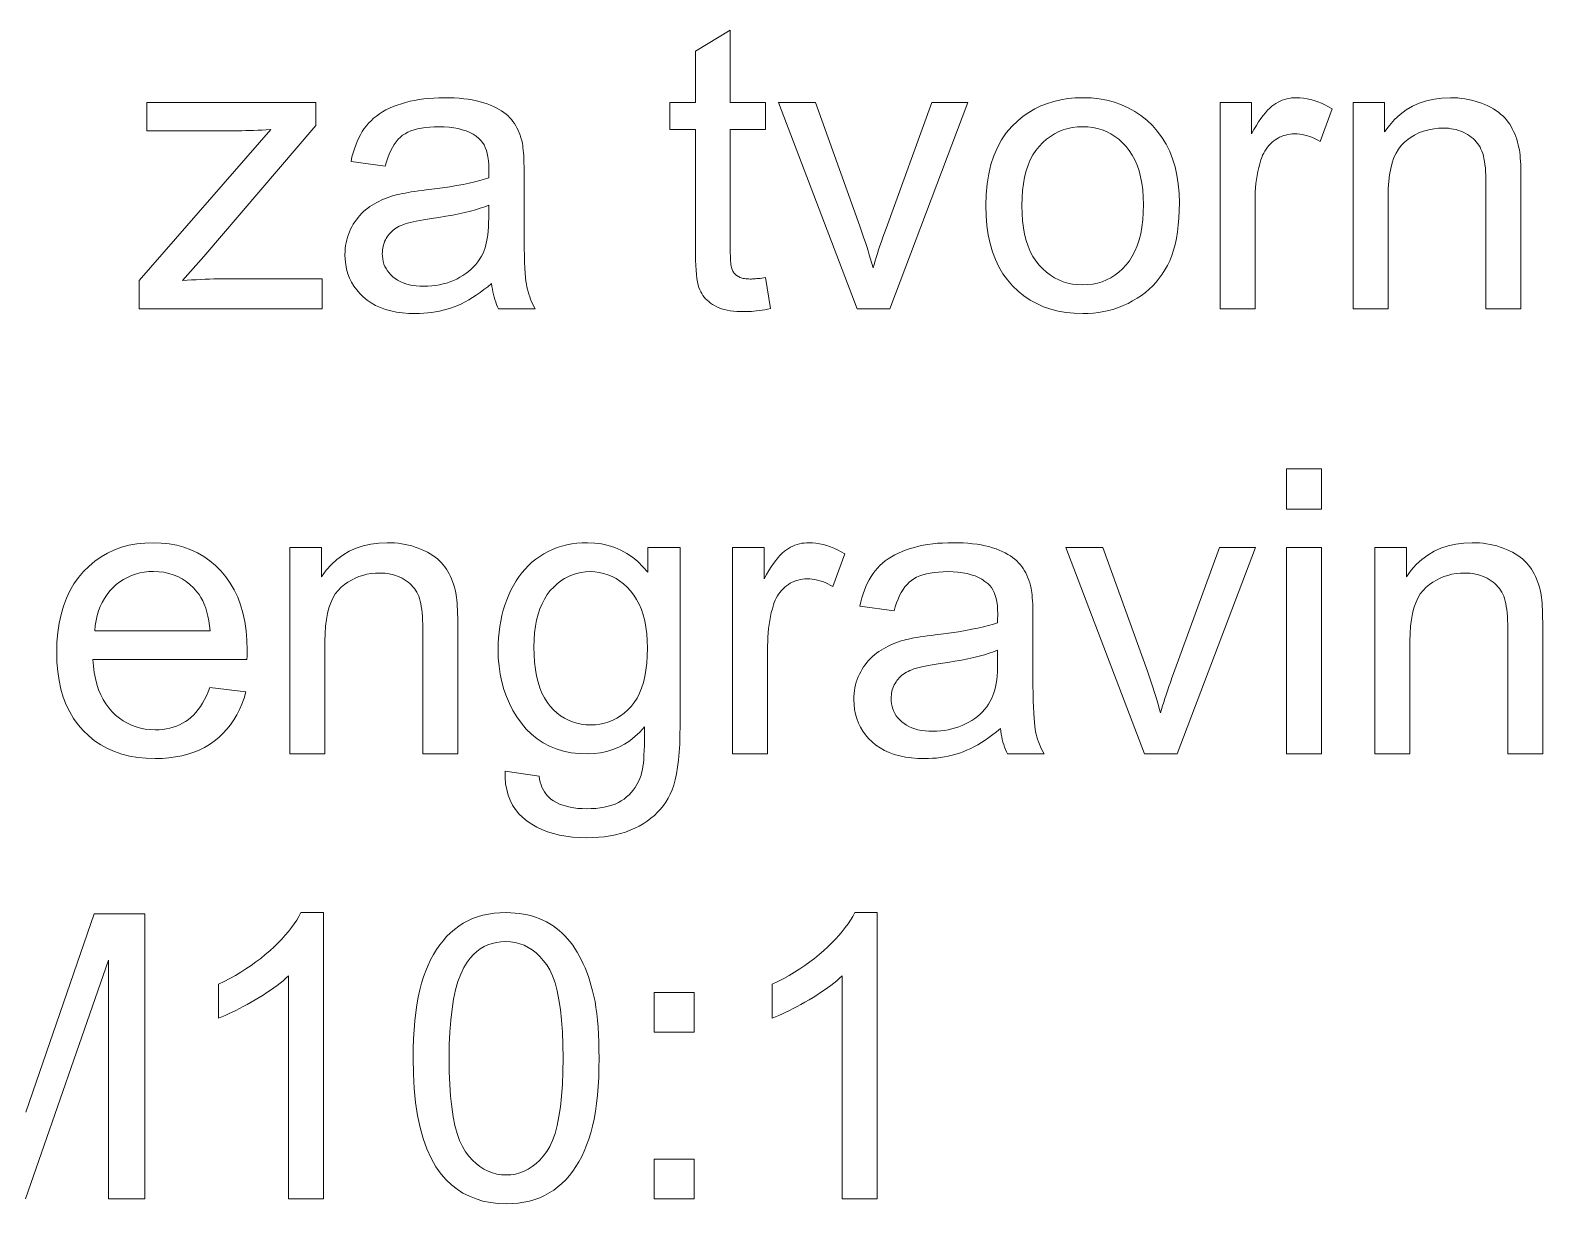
# Model space of a CAD drawing. Extents: x 0 to 297, y 0 to 420.
# Drawn here: x 252.01 to 267.92, y 366.34 to 378.69 of the extents above; entities that cross this region are included whole.
import ezdxf

# ---------------------------------------------------------------- set-up
doc = ezdxf.new("R2010")
doc.units = 0

msp = doc.modelspace()

# ---------------------------------------------------------------- linework, layer by layer
at = {"color": 7, "lineweight": 13}
for points in [[(259.745, 376.084), (259.798, 375.758), (259.767, 375.752), (259.737, 375.746), (259.708, 375.742), (259.679, 375.737), (259.651, 375.734), (259.623, 375.731), (259.596, 375.728), (259.57, 375.727), (259.544, 375.726), (259.52, 375.726), (259.48, 375.726), (259.443, 375.728), (259.407, 375.731), (259.374, 375.736), (259.342, 375.741), (259.311, 375.748), (259.283, 375.757), (259.256, 375.766), (259.232, 375.777), (259.209, 375.789), (259.187, 375.802), (259.167, 375.816), (259.148, 375.831), (259.131, 375.846), (259.114, 375.862), (259.099, 375.879), (259.086, 375.897), (259.074, 375.916), (259.063, 375.935), (259.053, 375.956), (259.044, 375.979), (259.037, 376.006), (259.03, 376.038), (259.024, 376.075), (259.019, 376.116), (259.015, 376.162), (259.012, 376.212), (259.01, 376.267), (259.008, 376.327), (259.008, 376.391), (259.008, 377.641), (258.738, 377.641), (258.738, 377.927), (259.008, 377.927), (259.008, 378.466), (259.374, 378.687), (259.374, 377.927), (259.745, 377.927), (259.745, 377.641), (259.374, 377.641), (259.374, 376.37), (259.374, 376.34), (259.375, 376.312), (259.376, 376.286), (259.377, 376.262), (259.379, 376.241), (259.381, 376.222), (259.384, 376.205), (259.387, 376.19), (259.39, 376.178), (259.394, 376.168), (259.398, 376.159), (259.402, 376.15), (259.408, 376.142), (259.413, 376.134), (259.419, 376.127), (259.426, 376.12), (259.433, 376.114), (259.441, 376.107), (259.449, 376.101), (259.457, 376.096), (259.466, 376.091), (259.476, 376.086), (259.487, 376.082), (259.498, 376.079), (259.511, 376.076), (259.524, 376.074), (259.537, 376.072), (259.552, 376.07), (259.567, 376.07), (259.583, 376.069), (259.596, 376.069), (259.609, 376.07), (259.623, 376.071), (259.638, 376.072), (259.654, 376.073), (259.671, 376.074), (259.688, 376.076), (259.706, 376.078), (259.725, 376.081)], [(253.155, 375.754), (253.155, 376.053), (254.539, 377.641), (254.492, 377.639), (254.447, 377.637), (254.402, 377.635), (254.359, 377.633), (254.317, 377.632), (254.276, 377.631), (254.236, 377.63), (254.198, 377.629), (254.16, 377.629), (254.123, 377.629), (253.237, 377.629), (253.237, 377.927), (255.013, 377.927), (255.013, 377.684), (253.837, 376.305), (253.61, 376.053), (253.659, 376.056), (253.707, 376.06), (253.755, 376.062), (253.803, 376.065), (253.85, 376.067), (253.896, 376.068), (253.941, 376.07), (253.986, 376.071), (254.03, 376.071), (254.074, 376.071), (255.079, 376.071), (255.079, 375.754)], [(256.863, 376.022), (256.823, 375.988), (256.782, 375.957), (256.742, 375.927), (256.702, 375.899), (256.663, 375.874), (256.623, 375.85), (256.584, 375.829), (256.546, 375.809), (256.507, 375.792), (256.469, 375.777), (256.431, 375.763), (256.393, 375.751), (256.353, 375.74), (256.314, 375.731), (256.273, 375.723), (256.232, 375.717), (256.191, 375.712), (256.149, 375.708), (256.106, 375.706), (256.063, 375.705), (255.993, 375.707), (255.927, 375.712), (255.863, 375.721), (255.803, 375.733), (255.747, 375.749), (255.693, 375.768), (255.643, 375.791), (255.596, 375.817), (255.553, 375.847), (255.513, 375.88), (255.476, 375.916), (255.444, 375.954), (255.415, 375.994), (255.39, 376.036), (255.368, 376.079), (255.351, 376.125), (255.338, 376.173), (255.328, 376.222), (255.322, 376.274), (255.32, 376.327), (255.321, 376.359), (255.323, 376.39), (255.327, 376.42), (255.332, 376.45), (255.339, 376.48), (255.347, 376.509), (255.356, 376.537), (255.367, 376.565), (255.379, 376.592), (255.393, 376.619), (255.408, 376.645), (255.424, 376.669), (255.441, 376.693), (255.458, 376.716), (255.477, 376.738), (255.496, 376.758), (255.517, 376.778), (255.538, 376.797), (255.56, 376.814), (255.583, 376.831), (255.607, 376.846), (255.632, 376.861), (255.657, 376.875), (255.682, 376.888), (255.708, 376.901), (255.735, 376.912), (255.763, 376.923), (255.791, 376.933), (255.819, 376.943), (255.848, 376.951), (255.871, 376.957), (255.896, 376.963), (255.923, 376.968), (255.953, 376.974), (255.984, 376.979), (256.018, 376.985), (256.054, 376.99), (256.093, 376.996), (256.133, 377.001), (256.176, 377.007), (256.263, 377.017), (256.345, 377.029), (256.422, 377.04), (256.495, 377.052), (256.563, 377.065), (256.626, 377.078), (256.685, 377.091), (256.739, 377.105), (256.788, 377.119), (256.833, 377.133), (256.833, 377.148), (256.833, 377.162), (256.834, 377.174), (256.834, 377.185), (256.834, 377.195), (256.834, 377.204), (256.835, 377.212), (256.835, 377.219), (256.835, 377.225), (256.835, 377.23), (256.834, 377.273), (256.831, 377.314), (256.825, 377.353), (256.818, 377.388), (256.809, 377.421), (256.797, 377.452), (256.784, 377.48), (256.768, 377.505), (256.75, 377.527), (256.73, 377.547), (256.701, 377.571), (256.668, 377.592), (256.633, 377.61), (256.595, 377.627), (256.555, 377.64), (256.512, 377.652), (256.466, 377.66), (256.417, 377.667), (256.365, 377.67), (256.311, 377.672), (256.26, 377.671), (256.212, 377.668), (256.167, 377.663), (256.125, 377.657), (256.085, 377.649), (256.048, 377.639), (256.014, 377.627), (255.982, 377.613), (255.953, 377.598), (255.927, 377.581), (255.903, 377.561), (255.88, 377.539), (255.859, 377.513), (255.838, 377.485), (255.819, 377.454), (255.802, 377.421), (255.785, 377.384), (255.77, 377.345), (255.757, 377.303), (255.744, 377.258), (255.384, 377.307), (255.394, 377.353), (255.406, 377.396), (255.419, 377.438), (255.433, 377.478), (255.449, 377.516), (255.466, 377.553), (255.484, 377.587), (255.503, 377.62), (255.524, 377.652), (255.546, 377.681), (255.569, 377.709), (255.595, 377.735), (255.622, 377.76), (255.652, 377.784), (255.683, 377.807), (255.717, 377.828), (255.752, 377.848), (255.79, 377.866), (255.829, 377.884), (255.871, 377.9), (255.914, 377.914), (255.959, 377.927), (256.005, 377.939), (256.052, 377.949), (256.101, 377.957), (256.151, 377.964), (256.202, 377.97), (256.255, 377.973), (256.309, 377.976), (256.364, 377.977), (256.419, 377.976), (256.471, 377.974), (256.522, 377.971), (256.57, 377.966), (256.616, 377.96), (256.66, 377.953), (256.703, 377.944), (256.743, 377.935), (256.78, 377.924), (256.816, 377.911), (256.85, 377.898), (256.882, 377.884), (256.912, 377.869), (256.941, 377.853), (256.967, 377.837), (256.992, 377.82), (257.015, 377.803), (257.036, 377.785), (257.055, 377.766), (257.072, 377.746), (257.088, 377.726), (257.103, 377.705), (257.117, 377.682), (257.13, 377.659), (257.142, 377.634), (257.153, 377.608), (257.163, 377.582), (257.172, 377.554), (257.18, 377.525), (257.187, 377.496), (257.19, 377.475), (257.193, 377.452), (257.196, 377.426), (257.198, 377.396), (257.201, 377.364), (257.202, 377.328), (257.203, 377.29), (257.204, 377.248), (257.205, 377.204), (257.205, 377.156), (257.205, 376.665), (257.205, 376.566), (257.206, 376.474), (257.207, 376.391), (257.209, 376.314), (257.211, 376.246), (257.214, 376.184), (257.217, 376.131), (257.22, 376.085), (257.224, 376.046), (257.229, 376.015), (257.234, 375.988), (257.24, 375.961), (257.247, 375.934), (257.255, 375.908), (257.264, 375.882), (257.273, 375.856), (257.284, 375.83), (257.296, 375.805), (257.308, 375.779), (257.322, 375.754), (256.937, 375.754), (256.926, 375.777), (256.916, 375.802), (256.906, 375.826), (256.898, 375.852), (256.89, 375.879), (256.883, 375.906), (256.877, 375.934), (256.872, 375.962), (256.867, 375.992)], [(260.709, 375.754), (259.882, 377.927), (260.271, 377.927), (260.737, 376.626), (260.752, 376.584), (260.767, 376.541), (260.781, 376.498), (260.796, 376.455), (260.81, 376.411), (260.824, 376.367), (260.837, 376.323), (260.85, 376.278), (260.864, 376.233), (260.876, 376.188), (260.887, 376.223), (260.898, 376.26), (260.909, 376.297), (260.922, 376.337), (260.935, 376.377), (260.949, 376.419), (260.964, 376.463), (260.98, 376.508), (260.996, 376.554), (261.013, 376.601), (261.496, 377.927), (261.875, 377.927), (261.052, 375.754)], [(262.063, 376.841), (262.067, 376.958), (262.077, 377.07), (262.093, 377.175), (262.117, 377.274), (262.147, 377.366), (262.184, 377.453), (262.228, 377.533), (262.278, 377.606), (262.335, 377.674), (262.399, 377.735), (262.456, 377.781), (262.516, 377.822), (262.578, 377.858), (262.643, 377.89), (262.71, 377.916), (262.779, 377.938), (262.852, 377.955), (262.926, 377.967), (263.003, 377.974), (263.082, 377.977), (263.17, 377.974), (263.255, 377.965), (263.336, 377.95), (263.415, 377.93), (263.49, 377.903), (263.561, 377.871), (263.63, 377.833), (263.695, 377.789), (263.756, 377.739), (263.815, 377.683), (263.869, 377.622), (263.917, 377.556), (263.96, 377.487), (263.997, 377.412), (264.028, 377.333), (264.054, 377.25), (264.074, 377.162), (264.088, 377.07), (264.097, 376.973), (264.099, 376.872), (264.098, 376.789), (264.094, 376.711), (264.088, 376.636), (264.079, 376.565), (264.068, 376.497), (264.054, 376.433), (264.038, 376.372), (264.019, 376.315), (263.997, 376.261), (263.974, 376.212), (263.947, 376.165), (263.919, 376.12), (263.888, 376.077), (263.855, 376.036), (263.819, 375.998), (263.781, 375.962), (263.741, 375.928), (263.699, 375.896), (263.654, 375.866), (263.607, 375.838), (263.559, 375.813), (263.509, 375.79), (263.459, 375.77), (263.408, 375.753), (263.356, 375.738), (263.303, 375.726), (263.249, 375.717), (263.194, 375.71), (263.139, 375.706), (263.082, 375.705), (262.993, 375.708), (262.907, 375.717), (262.824, 375.731), (262.745, 375.752), (262.67, 375.778), (262.598, 375.81), (262.529, 375.848), (262.464, 375.892), (262.403, 375.942), (262.345, 375.998), (262.291, 376.059), (262.243, 376.125), (262.201, 376.196), (262.165, 376.273), (262.134, 376.355), (262.108, 376.442), (262.089, 376.534), (262.074, 376.631), (262.066, 376.733)], [(264.527, 375.754), (264.527, 377.927), (264.859, 377.927), (264.859, 377.598), (264.884, 377.643), (264.909, 377.684), (264.933, 377.723), (264.957, 377.758), (264.981, 377.79), (265.004, 377.819), (265.027, 377.845), (265.049, 377.867), (265.071, 377.887), (265.093, 377.903), (265.115, 377.917), (265.137, 377.929), (265.159, 377.94), (265.182, 377.95), (265.206, 377.958), (265.23, 377.965), (265.254, 377.97), (265.279, 377.974), (265.304, 377.976), (265.329, 377.977), (265.367, 377.975), (265.404, 377.972), (265.442, 377.966), (265.479, 377.958), (265.517, 377.947), (265.555, 377.934), (265.593, 377.918), (265.631, 377.901), (265.669, 377.88), (265.708, 377.858), (265.581, 377.516), (265.554, 377.531), (265.527, 377.545), (265.5, 377.557), (265.473, 377.567), (265.446, 377.576), (265.419, 377.583), (265.392, 377.589), (265.365, 377.593), (265.338, 377.595), (265.311, 377.596), (265.287, 377.595), (265.264, 377.593), (265.241, 377.589), (265.218, 377.584), (265.196, 377.578), (265.175, 377.57), (265.154, 377.56), (265.133, 377.549), (265.113, 377.537), (265.094, 377.523), (265.075, 377.508), (265.058, 377.492), (265.041, 377.475), (265.026, 377.456), (265.012, 377.437), (264.998, 377.416), (264.986, 377.394), (264.975, 377.371), (264.966, 377.347), (264.957, 377.322), (264.945, 377.282), (264.935, 377.242), (264.926, 377.201), (264.918, 377.159), (264.911, 377.116), (264.905, 377.073), (264.901, 377.029), (264.898, 376.984), (264.896, 376.938), (264.895, 376.892), (264.895, 375.754)], [(265.927, 375.754), (265.927, 377.927), (266.258, 377.927), (266.258, 377.618), (266.308, 377.686), (266.363, 377.747), (266.421, 377.801), (266.484, 377.848), (266.551, 377.887), (266.622, 377.919), (266.698, 377.944), (266.778, 377.962), (266.862, 377.973), (266.95, 377.977), (266.989, 377.976), (267.027, 377.974), (267.065, 377.97), (267.102, 377.965), (267.139, 377.959), (267.174, 377.951), (267.21, 377.942), (267.244, 377.931), (267.278, 377.919), (267.311, 377.906), (267.343, 377.891), (267.374, 377.876), (267.403, 377.86), (267.43, 377.842), (267.455, 377.824), (267.479, 377.805), (267.501, 377.786), (267.522, 377.765), (267.541, 377.743), (267.558, 377.721), (267.574, 377.697), (267.589, 377.673), (267.602, 377.648), (267.615, 377.622), (267.627, 377.595), (267.638, 377.568), (267.648, 377.539), (267.657, 377.51), (267.665, 377.48), (267.672, 377.449), (267.676, 377.427), (267.68, 377.402), (267.683, 377.373), (267.685, 377.342), (267.688, 377.308), (267.69, 377.271), (267.691, 377.23), (267.692, 377.187), (267.693, 377.14), (267.693, 377.09), (267.693, 375.754), (267.324, 375.754), (267.324, 377.076), (267.324, 377.12), (267.323, 377.162), (267.321, 377.201), (267.318, 377.238), (267.314, 377.273), (267.309, 377.305), (267.303, 377.336), (267.297, 377.364), (267.29, 377.389), (267.282, 377.413), (267.272, 377.435), (267.262, 377.456), (267.25, 377.476), (267.237, 377.495), (267.222, 377.513), (267.206, 377.53), (267.189, 377.547), (267.17, 377.562), (267.15, 377.577), (267.129, 377.591), (267.107, 377.603), (267.084, 377.615), (267.06, 377.625), (267.035, 377.633), (267.01, 377.641), (266.984, 377.647), (266.957, 377.651), (266.93, 377.655), (266.901, 377.657), (266.872, 377.657), (266.826, 377.656), (266.781, 377.651), (266.737, 377.644), (266.694, 377.633), (266.653, 377.62), (266.613, 377.604), (266.574, 377.584), (266.537, 377.562), (266.501, 377.536), (266.466, 377.508), (266.434, 377.475), (266.405, 377.437), (266.379, 377.394), (266.357, 377.346), (266.338, 377.292), (266.323, 377.232), (266.311, 377.167), (266.302, 377.097), (266.297, 377.022), (266.295, 376.941), (266.295, 375.754)], [(262.442, 376.841), (262.444, 376.759), (262.449, 376.682), (262.458, 376.609), (262.471, 376.54), (262.487, 376.476), (262.507, 376.415), (262.531, 376.359), (262.558, 376.307), (262.589, 376.259), (262.624, 376.216), (262.661, 376.176), (262.701, 376.141), (262.742, 376.11), (262.785, 376.083), (262.83, 376.06), (262.876, 376.041), (262.925, 376.027), (262.976, 376.016), (263.028, 376.01), (263.082, 376.008), (263.136, 376.01), (263.188, 376.016), (263.239, 376.027), (263.287, 376.041), (263.334, 376.06), (263.378, 376.083), (263.421, 376.11), (263.462, 376.142), (263.501, 376.177), (263.539, 376.217), (263.573, 376.261), (263.604, 376.309), (263.632, 376.362), (263.655, 376.419), (263.675, 376.48), (263.692, 376.546), (263.704, 376.616), (263.714, 376.691), (263.719, 376.77), (263.721, 376.853), (263.719, 376.932), (263.714, 377.007), (263.704, 377.077), (263.691, 377.144), (263.675, 377.207), (263.655, 377.267), (263.631, 377.322), (263.604, 377.373), (263.572, 377.42), (263.538, 377.464), (263.5, 377.503), (263.461, 377.539), (263.42, 377.57), (263.377, 377.597), (263.332, 377.62), (263.286, 377.638), (263.238, 377.653), (263.188, 377.663), (263.136, 377.67), (263.082, 377.672), (263.028, 377.67), (262.976, 377.663), (262.925, 377.653), (262.876, 377.639), (262.83, 377.62), (262.785, 377.597), (262.742, 377.57), (262.701, 377.539), (262.661, 377.504), (262.624, 377.465), (262.589, 377.422), (262.558, 377.374), (262.531, 377.322), (262.507, 377.266), (262.487, 377.206), (262.471, 377.141), (262.458, 377.072), (262.449, 376.999), (262.444, 376.922)], [(256.833, 376.845), (256.791, 376.829), (256.744, 376.813), (256.694, 376.798), (256.64, 376.783), (256.582, 376.769), (256.52, 376.756), (256.454, 376.742), (256.383, 376.73), (256.309, 376.717), (256.231, 376.706), (256.187, 376.699), (256.146, 376.692), (256.107, 376.685), (256.071, 376.678), (256.037, 376.671), (256.006, 376.664), (255.978, 376.656), (255.953, 376.648), (255.93, 376.64), (255.91, 376.632), (255.891, 376.624), (255.874, 376.614), (255.857, 376.604), (255.841, 376.593), (255.826, 376.582), (255.812, 376.569), (255.799, 376.556), (255.787, 376.542), (255.775, 376.528), (255.764, 376.512), (255.755, 376.496), (255.746, 376.48), (255.738, 376.464), (255.732, 376.447), (255.726, 376.429), (255.721, 376.412), (255.718, 376.394), (255.715, 376.375), (255.714, 376.356), (255.713, 376.337), (255.714, 376.308), (255.718, 376.28), (255.723, 376.253), (255.731, 376.227), (255.741, 376.202), (255.753, 376.178), (255.768, 376.155), (255.785, 376.133), (255.804, 376.112), (255.825, 376.092), (255.848, 376.073), (255.874, 376.056), (255.901, 376.042), (255.931, 376.029), (255.962, 376.018), (255.996, 376.009), (256.032, 376.002), (256.069, 375.998), (256.109, 375.995), (256.151, 375.994), (256.193, 375.995), (256.234, 375.997), (256.275, 376.002), (256.314, 376.009), (256.352, 376.017), (256.39, 376.027), (256.426, 376.039), (256.462, 376.053), (256.496, 376.069), (256.53, 376.087), (256.562, 376.106), (256.593, 376.127), (256.621, 376.149), (256.648, 376.172), (256.674, 376.197), (256.697, 376.223), (256.719, 376.251), (256.739, 376.28), (256.757, 376.31), (256.773, 376.341), (256.785, 376.368), (256.795, 376.396), (256.804, 376.427), (256.811, 376.46), (256.818, 376.496), (256.823, 376.534), (256.827, 376.574), (256.83, 376.617), (256.832, 376.662), (256.833, 376.71)], [(265.227, 373.648), (265.227, 374.072), (265.595, 374.072), (265.595, 373.648)], [(253.898, 371.772), (254.279, 371.725), (254.259, 371.66), (254.237, 371.597), (254.211, 371.538), (254.182, 371.482), (254.15, 371.429), (254.115, 371.378), (254.078, 371.331), (254.036, 371.287), (253.992, 371.245), (253.945, 371.207), (253.895, 371.172), (253.842, 371.141), (253.787, 371.113), (253.729, 371.089), (253.668, 371.069), (253.604, 371.052), (253.538, 371.04), (253.469, 371.03), (253.397, 371.025), (253.323, 371.023), (253.23, 371.026), (253.14, 371.035), (253.055, 371.049), (252.973, 371.07), (252.896, 371.096), (252.822, 371.129), (252.752, 371.167), (252.687, 371.211), (252.625, 371.261), (252.567, 371.317), (252.514, 371.378), (252.466, 371.444), (252.425, 371.514), (252.388, 371.589), (252.357, 371.669), (252.332, 371.754), (252.313, 371.844), (252.299, 371.938), (252.29, 372.037), (252.288, 372.14), (252.29, 372.247), (252.299, 372.35), (252.313, 372.447), (252.333, 372.54), (252.358, 372.627), (252.389, 372.71), (252.426, 372.788), (252.468, 372.861), (252.516, 372.929), (252.57, 372.992), (252.628, 373.049), (252.69, 373.101), (252.755, 373.146), (252.823, 373.185), (252.894, 373.219), (252.969, 373.246), (253.048, 373.267), (253.129, 373.282), (253.214, 373.291), (253.303, 373.294), (253.388, 373.291), (253.471, 373.283), (253.55, 373.268), (253.626, 373.247), (253.699, 373.22), (253.768, 373.188), (253.835, 373.149), (253.898, 373.105), (253.958, 373.054), (254.015, 372.998), (254.067, 372.936), (254.114, 372.869), (254.156, 372.798), (254.192, 372.722), (254.222, 372.641), (254.247, 372.555), (254.266, 372.464), (254.28, 372.368), (254.288, 372.268), (254.291, 372.163), (254.291, 372.156), (254.291, 372.148), (254.291, 372.14), (254.291, 372.131), (254.291, 372.122), (254.29, 372.112), (254.29, 372.101), (254.29, 372.089), (254.289, 372.077), (254.289, 372.065), (252.668, 372.065), (252.674, 371.995), (252.683, 371.928), (252.695, 371.865), (252.711, 371.805), (252.729, 371.748), (252.751, 371.695), (252.776, 371.645), (252.805, 371.599), (252.836, 371.556), (252.871, 371.516), (252.908, 371.48), (252.947, 371.448), (252.988, 371.419), (253.031, 371.394), (253.076, 371.373), (253.122, 371.356), (253.17, 371.343), (253.22, 371.333), (253.272, 371.328), (253.325, 371.326), (253.365, 371.327), (253.404, 371.33), (253.441, 371.335), (253.478, 371.343), (253.513, 371.352), (253.547, 371.364), (253.58, 371.378), (253.611, 371.394), (253.642, 371.412), (253.671, 371.432), (253.699, 371.455), (253.726, 371.48), (253.752, 371.507), (253.776, 371.538), (253.799, 371.57), (253.822, 371.606), (253.842, 371.643), (253.862, 371.684), (253.881, 371.727)], [(254.741, 371.072), (254.741, 373.245), (255.073, 373.245), (255.073, 372.936), (255.123, 373.004), (255.177, 373.065), (255.236, 373.119), (255.298, 373.165), (255.365, 373.205), (255.437, 373.237), (255.512, 373.262), (255.592, 373.28), (255.676, 373.291), (255.764, 373.294), (255.803, 373.294), (255.842, 373.292), (255.879, 373.288), (255.917, 373.283), (255.953, 373.277), (255.989, 373.269), (256.024, 373.26), (256.059, 373.249), (256.092, 373.237), (256.126, 373.224), (256.158, 373.209), (256.188, 373.194), (256.217, 373.177), (256.244, 373.16), (256.27, 373.142), (256.293, 373.123), (256.316, 373.103), (256.336, 373.083), (256.355, 373.061), (256.372, 373.039), (256.388, 373.015), (256.403, 372.991), (256.417, 372.966), (256.43, 372.94), (256.442, 372.913), (256.453, 372.886), (256.463, 372.857), (256.472, 372.828), (256.48, 372.798), (256.487, 372.766), (256.491, 372.744), (256.494, 372.719), (256.497, 372.691), (256.5, 372.66), (256.502, 372.626), (256.504, 372.588), (256.505, 372.548), (256.507, 372.505), (256.507, 372.458), (256.507, 372.408), (256.507, 371.072), (256.139, 371.072), (256.139, 372.394), (256.139, 372.438), (256.137, 372.48), (256.135, 372.519), (256.132, 372.556), (256.128, 372.591), (256.123, 372.623), (256.118, 372.654), (256.111, 372.681), (256.104, 372.707), (256.096, 372.731), (256.087, 372.753), (256.076, 372.773), (256.064, 372.794), (256.051, 372.813), (256.036, 372.831), (256.02, 372.848), (256.003, 372.865), (255.985, 372.88), (255.965, 372.895), (255.944, 372.909), (255.921, 372.921), (255.898, 372.933), (255.874, 372.943), (255.85, 372.951), (255.825, 372.959), (255.799, 372.965), (255.772, 372.969), (255.744, 372.973), (255.716, 372.975), (255.687, 372.975), (255.64, 372.974), (255.595, 372.969), (255.551, 372.962), (255.509, 372.951), (255.467, 372.938), (255.428, 372.921), (255.389, 372.902), (255.351, 372.88), (255.315, 372.854), (255.281, 372.826), (255.248, 372.793), (255.219, 372.755), (255.193, 372.712), (255.171, 372.663), (255.152, 372.609), (255.137, 372.55), (255.125, 372.485), (255.116, 372.415), (255.111, 372.34), (255.11, 372.259), (255.11, 371.072)], [(257.005, 370.892), (257.363, 370.839), (257.368, 370.807), (257.375, 370.776), (257.383, 370.747), (257.393, 370.721), (257.405, 370.696), (257.418, 370.672), (257.433, 370.651), (257.45, 370.631), (257.468, 370.613), (257.488, 370.597), (257.516, 370.578), (257.546, 370.56), (257.579, 370.545), (257.613, 370.532), (257.65, 370.521), (257.688, 370.511), (257.729, 370.504), (257.771, 370.499), (257.816, 370.496), (257.862, 370.495), (257.912, 370.496), (257.96, 370.499), (258.005, 370.504), (258.048, 370.511), (258.089, 370.521), (258.127, 370.532), (258.163, 370.545), (258.197, 370.56), (258.228, 370.578), (258.257, 370.597), (258.284, 370.619), (258.309, 370.641), (258.332, 370.666), (258.354, 370.692), (258.374, 370.72), (258.392, 370.75), (258.408, 370.781), (258.422, 370.813), (258.435, 370.848), (258.445, 370.884), (258.451, 370.909), (258.455, 370.939), (258.46, 370.974), (258.463, 371.013), (258.466, 371.058), (258.469, 371.108), (258.47, 371.163), (258.471, 371.222), (258.472, 371.287), (258.472, 371.357), (258.422, 371.302), (258.371, 371.254), (258.316, 371.211), (258.26, 371.174), (258.201, 371.143), (258.139, 371.118), (258.076, 371.098), (258.01, 371.083), (257.941, 371.075), (257.87, 371.072), (257.783, 371.075), (257.699, 371.085), (257.62, 371.101), (257.544, 371.124), (257.473, 371.153), (257.405, 371.188), (257.342, 371.23), (257.283, 371.279), (257.228, 371.334), (257.176, 371.395), (257.13, 371.461), (257.088, 371.53), (257.051, 371.601), (257.019, 371.675), (256.992, 371.751), (256.97, 371.83), (256.953, 371.911), (256.941, 371.995), (256.933, 372.082), (256.931, 372.171), (256.932, 372.233), (256.935, 372.293), (256.941, 372.353), (256.949, 372.412), (256.959, 372.47), (256.971, 372.527), (256.986, 372.583), (257.003, 372.638), (257.022, 372.692), (257.043, 372.745), (257.067, 372.796), (257.093, 372.845), (257.12, 372.892), (257.15, 372.936), (257.181, 372.978), (257.215, 373.017), (257.251, 373.054), (257.288, 373.089), (257.328, 373.121), (257.37, 373.151), (257.413, 373.178), (257.458, 373.203), (257.505, 373.224), (257.553, 373.243), (257.602, 373.259), (257.653, 373.272), (257.706, 373.282), (257.76, 373.289), (257.815, 373.293), (257.872, 373.294), (257.948, 373.291), (258.021, 373.282), (258.091, 373.266), (258.158, 373.245), (258.223, 373.217), (258.285, 373.182), (258.345, 373.142), (258.401, 373.095), (258.455, 373.042), (258.507, 372.983), (258.507, 373.245), (258.846, 373.245), (258.846, 371.367), (258.845, 371.268), (258.842, 371.176), (258.837, 371.089), (258.83, 371.008), (258.82, 370.933), (258.809, 370.864), (258.796, 370.801), (258.78, 370.744), (258.763, 370.693), (258.743, 370.647), (258.721, 370.606), (258.697, 370.566), (258.67, 370.528), (258.641, 370.492), (258.609, 370.458), (258.576, 370.425), (258.539, 370.395), (258.5, 370.366), (258.459, 370.338), (258.416, 370.313), (258.37, 370.29), (258.322, 370.269), (258.272, 370.25), (258.22, 370.234), (258.166, 370.221), (258.109, 370.21), (258.051, 370.201), (257.991, 370.195), (257.928, 370.191), (257.864, 370.19), (257.788, 370.192), (257.715, 370.197), (257.644, 370.206), (257.577, 370.218), (257.513, 370.234), (257.451, 370.253), (257.393, 370.276), (257.338, 370.302), (257.285, 370.332), (257.236, 370.365), (257.19, 370.402), (257.15, 370.442), (257.114, 370.486), (257.084, 370.533), (257.058, 370.584), (257.038, 370.639), (257.022, 370.697), (257.011, 370.758), (257.005, 370.823)], [(259.399, 371.072), (259.399, 373.245), (259.73, 373.245), (259.73, 372.916), (259.756, 372.961), (259.78, 373.002), (259.805, 373.04), (259.829, 373.076), (259.852, 373.108), (259.876, 373.137), (259.898, 373.162), (259.921, 373.185), (259.943, 373.204), (259.965, 373.221), (259.986, 373.235), (260.009, 373.247), (260.031, 373.258), (260.054, 373.268), (260.077, 373.276), (260.101, 373.283), (260.126, 373.288), (260.15, 373.291), (260.175, 373.294), (260.201, 373.294), (260.238, 373.293), (260.276, 373.29), (260.313, 373.284), (260.351, 373.275), (260.389, 373.265), (260.427, 373.252), (260.465, 373.236), (260.503, 373.218), (260.541, 373.198), (260.58, 373.176), (260.453, 372.834), (260.426, 372.849), (260.399, 372.863), (260.372, 372.875), (260.345, 372.885), (260.318, 372.894), (260.291, 372.901), (260.264, 372.907), (260.237, 372.911), (260.21, 372.913), (260.183, 372.914), (260.159, 372.913), (260.135, 372.911), (260.112, 372.907), (260.09, 372.902), (260.068, 372.896), (260.047, 372.888), (260.026, 372.878), (260.005, 372.867), (259.985, 372.855), (259.966, 372.841), (259.947, 372.826), (259.929, 372.81), (259.913, 372.793), (259.898, 372.774), (259.883, 372.754), (259.87, 372.734), (259.858, 372.712), (259.847, 372.689), (259.837, 372.665), (259.829, 372.64), (259.817, 372.6), (259.806, 372.56), (259.797, 372.518), (259.789, 372.477), (259.783, 372.434), (259.777, 372.391), (259.773, 372.346), (259.77, 372.302), (259.768, 372.256), (259.767, 372.21), (259.767, 371.072)], [(262.217, 371.34), (262.176, 371.306), (262.135, 371.275), (262.095, 371.245), (262.055, 371.217), (262.016, 371.192), (261.977, 371.168), (261.938, 371.147), (261.899, 371.127), (261.861, 371.11), (261.823, 371.095), (261.785, 371.081), (261.746, 371.069), (261.707, 371.058), (261.667, 371.049), (261.627, 371.041), (261.586, 371.034), (261.544, 371.029), (261.502, 371.026), (261.46, 371.024), (261.417, 371.023), (261.347, 371.025), (261.28, 371.03), (261.217, 371.039), (261.157, 371.051), (261.1, 371.067), (261.047, 371.086), (260.996, 371.109), (260.95, 371.135), (260.906, 371.165), (260.866, 371.198), (260.83, 371.234), (260.797, 371.272), (260.768, 371.312), (260.743, 371.353), (260.722, 371.397), (260.705, 371.443), (260.691, 371.49), (260.681, 371.54), (260.676, 371.592), (260.674, 371.645), (260.674, 371.677), (260.677, 371.708), (260.68, 371.738), (260.685, 371.768), (260.692, 371.798), (260.7, 371.827), (260.709, 371.855), (260.72, 371.883), (260.733, 371.91), (260.746, 371.937), (260.761, 371.963), (260.777, 371.987), (260.794, 372.011), (260.812, 372.034), (260.83, 372.056), (260.85, 372.076), (260.87, 372.096), (260.891, 372.114), (260.914, 372.132), (260.937, 372.148), (260.961, 372.164), (260.985, 372.179), (261.01, 372.193), (261.036, 372.206), (261.062, 372.219), (261.089, 372.23), (261.116, 372.241), (261.144, 372.251), (261.173, 372.261), (261.202, 372.269), (261.225, 372.275), (261.25, 372.281), (261.277, 372.286), (261.306, 372.292), (261.338, 372.297), (261.372, 372.303), (261.408, 372.308), (261.446, 372.314), (261.486, 372.319), (261.529, 372.324), (261.616, 372.335), (261.698, 372.347), (261.776, 372.358), (261.848, 372.37), (261.916, 372.383), (261.98, 372.396), (262.038, 372.409), (262.092, 372.423), (262.142, 372.437), (262.186, 372.451), (262.186, 372.466), (262.187, 372.479), (262.187, 372.492), (262.187, 372.503), (262.188, 372.513), (262.188, 372.522), (262.188, 372.53), (262.188, 372.537), (262.188, 372.543), (262.188, 372.547), (262.187, 372.591), (262.184, 372.632), (262.179, 372.671), (262.171, 372.706), (262.162, 372.739), (262.151, 372.77), (262.137, 372.797), (262.121, 372.823), (262.104, 372.845), (262.084, 372.865), (262.054, 372.888), (262.022, 372.91), (261.987, 372.928), (261.949, 372.945), (261.908, 372.958), (261.865, 372.97), (261.819, 372.978), (261.77, 372.985), (261.718, 372.988), (261.664, 372.99), (261.614, 372.989), (261.566, 372.986), (261.521, 372.981), (261.478, 372.975), (261.438, 372.967), (261.401, 372.957), (261.367, 372.945), (261.335, 372.931), (261.307, 372.916), (261.28, 372.898), (261.256, 372.879), (261.234, 372.856), (261.212, 372.831), (261.192, 372.803), (261.173, 372.772), (261.155, 372.739), (261.139, 372.702), (261.124, 372.663), (261.11, 372.621), (261.097, 372.576), (260.737, 372.625), (260.748, 372.671), (260.759, 372.714), (260.772, 372.756), (260.787, 372.796), (260.802, 372.834), (260.819, 372.871), (260.837, 372.905), (260.856, 372.938), (260.877, 372.969), (260.899, 372.999), (260.922, 373.027), (260.948, 373.053), (260.975, 373.078), (261.005, 373.102), (261.036, 373.125), (261.07, 373.146), (261.106, 373.166), (261.143, 373.184), (261.183, 373.202), (261.224, 373.218), (261.267, 373.232), (261.312, 373.245), (261.358, 373.257), (261.405, 373.267), (261.454, 373.275), (261.504, 373.282), (261.555, 373.288), (261.608, 373.291), (261.662, 373.294), (261.717, 373.294), (261.772, 373.294), (261.825, 373.292), (261.875, 373.289), (261.923, 373.284), (261.97, 373.278), (262.014, 373.271), (262.056, 373.262), (262.096, 373.253), (262.134, 373.241), (262.17, 373.229), (262.204, 373.216), (262.236, 373.201), (262.266, 373.187), (262.294, 373.171), (262.321, 373.155), (262.345, 373.138), (262.368, 373.121), (262.389, 373.103), (262.408, 373.084), (262.425, 373.064), (262.441, 373.044), (262.456, 373.022), (262.47, 373), (262.483, 372.976), (262.495, 372.952), (262.506, 372.926), (262.516, 372.9), (262.525, 372.872), (262.533, 372.843), (262.54, 372.814), (262.544, 372.793), (262.547, 372.77), (262.549, 372.743), (262.552, 372.714), (262.554, 372.682), (262.556, 372.646), (262.557, 372.608), (262.558, 372.566), (262.558, 372.521), (262.558, 372.474), (262.558, 371.983), (262.559, 371.884), (262.559, 371.792), (262.561, 371.708), (262.562, 371.632), (262.564, 371.563), (262.567, 371.502), (262.57, 371.449), (262.574, 371.402), (262.578, 371.364), (262.582, 371.333), (262.587, 371.306), (262.593, 371.279), (262.6, 371.252), (262.608, 371.226), (262.617, 371.2), (262.627, 371.174), (262.638, 371.148), (262.649, 371.122), (262.662, 371.097), (262.675, 371.072), (262.29, 371.072), (262.279, 371.095), (262.269, 371.119), (262.26, 371.144), (262.251, 371.17), (262.243, 371.196), (262.236, 371.224), (262.23, 371.252), (262.225, 371.28), (262.22, 371.31)], [(263.733, 371.072), (262.906, 373.245), (263.295, 373.245), (263.762, 371.944), (263.777, 371.901), (263.792, 371.859), (263.806, 371.816), (263.82, 371.773), (263.834, 371.729), (263.848, 371.685), (263.862, 371.641), (263.875, 371.596), (263.888, 371.551), (263.901, 371.506), (263.911, 371.541), (263.922, 371.577), (263.934, 371.615), (263.946, 371.655), (263.96, 371.695), (263.974, 371.737), (263.989, 371.781), (264.004, 371.825), (264.021, 371.872), (264.038, 371.919), (264.521, 373.245), (264.9, 373.245), (264.077, 371.072)], [(265.227, 371.072), (265.227, 373.245), (265.595, 373.245), (265.595, 371.072)], [(266.156, 371.072), (266.156, 373.245), (266.488, 373.245), (266.488, 372.936), (266.538, 373.004), (266.592, 373.065), (266.65, 373.119), (266.713, 373.165), (266.78, 373.205), (266.851, 373.237), (266.927, 373.262), (267.007, 373.28), (267.091, 373.291), (267.179, 373.294), (267.218, 373.294), (267.257, 373.292), (267.294, 373.288), (267.331, 373.283), (267.368, 373.277), (267.404, 373.269), (267.439, 373.26), (267.473, 373.249), (267.507, 373.237), (267.54, 373.224), (267.573, 373.209), (267.603, 373.194), (267.632, 373.177), (267.659, 373.16), (267.684, 373.142), (267.708, 373.123), (267.73, 373.103), (267.751, 373.083), (267.77, 373.061), (267.787, 373.039), (267.803, 373.015), (267.818, 372.991), (267.832, 372.966), (267.845, 372.94), (267.857, 372.913), (267.868, 372.886), (267.878, 372.857), (267.887, 372.828), (267.895, 372.798), (267.902, 372.766), (267.905, 372.744), (267.909, 372.719), (267.912, 372.691), (267.915, 372.66), (267.917, 372.626), (267.919, 372.588), (267.92, 372.548), (267.921, 372.505), (267.922, 372.458), (267.922, 372.408), (267.922, 371.072), (267.554, 371.072), (267.554, 372.394), (267.553, 372.438), (267.552, 372.48), (267.55, 372.519), (267.547, 372.556), (267.543, 372.591), (267.538, 372.623), (267.533, 372.654), (267.526, 372.681), (267.519, 372.707), (267.511, 372.731), (267.501, 372.753), (267.491, 372.773), (267.479, 372.794), (267.466, 372.813), (267.451, 372.831), (267.435, 372.848), (267.418, 372.865), (267.399, 372.88), (267.379, 372.895), (267.358, 372.909), (267.336, 372.921), (267.313, 372.933), (267.289, 372.943), (267.265, 372.951), (267.239, 372.959), (267.213, 372.965), (267.186, 372.969), (267.159, 372.973), (267.131, 372.975), (267.101, 372.975), (267.055, 372.974), (267.01, 372.969), (266.966, 372.962), (266.923, 372.951), (266.882, 372.938), (266.842, 372.921), (266.804, 372.902), (266.766, 372.88), (266.73, 372.854), (266.695, 372.826), (266.663, 372.793), (266.634, 372.755), (266.608, 372.712), (266.586, 372.663), (266.567, 372.609), (266.552, 372.55), (266.54, 372.485), (266.531, 372.415), (266.526, 372.34), (266.524, 372.259), (266.524, 371.072)], [(252.689, 372.367), (253.902, 372.367), (253.896, 372.421), (253.889, 372.472), (253.879, 372.52), (253.868, 372.565), (253.855, 372.607), (253.84, 372.647), (253.824, 372.684), (253.805, 372.718), (253.785, 372.75), (253.763, 372.779), (253.727, 372.819), (253.689, 372.855), (253.648, 372.887), (253.606, 372.915), (253.561, 372.938), (253.514, 372.958), (253.466, 372.972), (253.415, 372.983), (253.362, 372.989), (253.307, 372.992), (253.257, 372.99), (253.208, 372.985), (253.162, 372.976), (253.117, 372.964), (253.073, 372.949), (253.031, 372.93), (252.991, 372.908), (252.952, 372.883), (252.915, 372.854), (252.88, 372.822), (252.847, 372.787), (252.817, 372.749), (252.79, 372.709), (252.766, 372.667), (252.746, 372.623), (252.728, 372.577), (252.714, 372.528), (252.702, 372.477), (252.694, 372.423)], [(257.309, 372.198), (257.311, 372.114), (257.316, 372.036), (257.325, 371.962), (257.337, 371.892), (257.352, 371.828), (257.371, 371.768), (257.393, 371.712), (257.418, 371.661), (257.447, 371.615), (257.479, 371.573), (257.514, 371.536), (257.551, 371.503), (257.589, 371.473), (257.629, 371.448), (257.671, 371.426), (257.714, 371.408), (257.759, 371.395), (257.806, 371.385), (257.855, 371.379), (257.905, 371.377), (257.955, 371.379), (258.003, 371.385), (258.05, 371.395), (258.095, 371.408), (258.138, 371.426), (258.18, 371.447), (258.22, 371.473), (258.259, 371.502), (258.295, 371.535), (258.331, 371.572), (258.363, 371.614), (258.393, 371.659), (258.418, 371.71), (258.441, 371.764), (258.46, 371.823), (258.475, 371.887), (258.487, 371.955), (258.496, 372.027), (258.501, 372.104), (258.503, 372.185), (258.501, 372.263), (258.495, 372.337), (258.487, 372.407), (258.474, 372.473), (258.458, 372.535), (258.439, 372.593), (258.416, 372.648), (258.389, 372.698), (258.359, 372.744), (258.326, 372.787), (258.289, 372.825), (258.252, 372.86), (258.213, 372.89), (258.172, 372.917), (258.13, 372.939), (258.087, 372.957), (258.042, 372.971), (257.996, 372.981), (257.948, 372.987), (257.899, 372.99), (257.85, 372.988), (257.804, 372.982), (257.758, 372.972), (257.714, 372.958), (257.672, 372.94), (257.631, 372.918), (257.591, 372.892), (257.553, 372.862), (257.517, 372.828), (257.481, 372.79), (257.449, 372.748), (257.419, 372.702), (257.394, 372.653), (257.371, 372.599), (257.352, 372.542), (257.337, 372.481), (257.325, 372.416), (257.316, 372.347), (257.311, 372.274)], [(262.186, 372.163), (262.144, 372.147), (262.098, 372.131), (262.048, 372.116), (261.993, 372.101), (261.935, 372.087), (261.873, 372.073), (261.807, 372.06), (261.737, 372.048), (261.663, 372.035), (261.584, 372.024), (261.54, 372.017), (261.499, 372.01), (261.46, 372.003), (261.424, 371.996), (261.391, 371.989), (261.36, 371.981), (261.332, 371.974), (261.306, 371.966), (261.283, 371.958), (261.263, 371.95), (261.245, 371.941), (261.227, 371.932), (261.21, 371.922), (261.195, 371.911), (261.18, 371.9), (261.166, 371.887), (261.152, 371.874), (261.14, 371.86), (261.128, 371.846), (261.118, 371.83), (261.108, 371.814), (261.099, 371.798), (261.092, 371.781), (261.085, 371.764), (261.079, 371.747), (261.075, 371.729), (261.071, 371.711), (261.069, 371.693), (261.067, 371.674), (261.067, 371.655), (261.068, 371.626), (261.071, 371.598), (261.077, 371.571), (261.085, 371.545), (261.095, 371.52), (261.107, 371.496), (261.121, 371.473), (261.138, 371.451), (261.157, 371.43), (261.178, 371.41), (261.202, 371.391), (261.227, 371.374), (261.254, 371.36), (261.284, 371.347), (261.316, 371.336), (261.349, 371.327), (261.385, 371.32), (261.423, 371.315), (261.463, 371.312), (261.505, 371.311), (261.547, 371.312), (261.588, 371.315), (261.628, 371.32), (261.667, 371.326), (261.706, 371.335), (261.743, 371.345), (261.779, 371.357), (261.815, 371.371), (261.85, 371.387), (261.883, 371.405), (261.915, 371.424), (261.946, 371.445), (261.975, 371.467), (262.002, 371.49), (262.027, 371.515), (262.05, 371.541), (262.072, 371.569), (262.092, 371.597), (262.11, 371.628), (262.127, 371.659), (262.138, 371.686), (262.148, 371.714), (262.157, 371.745), (262.165, 371.778), (262.171, 371.814), (262.177, 371.852), (262.181, 371.892), (262.184, 371.935), (262.185, 371.98), (262.186, 372.028)], [(255.094, 366.39), (254.726, 366.39), (254.726, 368.737), (254.698, 368.712), (254.669, 368.686), (254.639, 368.661), (254.606, 368.636), (254.572, 368.61), (254.536, 368.585), (254.499, 368.56), (254.46, 368.534), (254.419, 368.509), (254.377, 368.483), (254.334, 368.459), (254.292, 368.435), (254.251, 368.413), (254.211, 368.392), (254.172, 368.372), (254.134, 368.354), (254.096, 368.337), (254.06, 368.321), (254.024, 368.306), (253.989, 368.293), (253.989, 368.649), (254.05, 368.679), (254.11, 368.71), (254.168, 368.742), (254.224, 368.775), (254.279, 368.81), (254.332, 368.846), (254.384, 368.883), (254.434, 368.921), (254.482, 368.96), (254.529, 369.001), (254.574, 369.042), (254.617, 369.083), (254.656, 369.124), (254.693, 369.164), (254.727, 369.205), (254.758, 369.245), (254.787, 369.284), (254.813, 369.324), (254.836, 369.363), (254.857, 369.402), (255.094, 369.402)], [(256.038, 367.869), (256.039, 367.974), (256.042, 368.074), (256.048, 368.17), (256.055, 368.262), (256.065, 368.35), (256.077, 368.433), (256.091, 368.513), (256.108, 368.588), (256.126, 368.659), (256.147, 368.726), (256.17, 368.789), (256.195, 368.85), (256.222, 368.907), (256.252, 368.962), (256.283, 369.013), (256.317, 369.062), (256.353, 369.107), (256.39, 369.15), (256.43, 369.19), (256.473, 369.226), (256.517, 369.26), (256.563, 369.29), (256.612, 369.316), (256.663, 369.339), (256.716, 369.358), (256.772, 369.374), (256.829, 369.386), (256.889, 369.395), (256.951, 369.4), (257.016, 369.402), (257.064, 369.401), (257.11, 369.398), (257.155, 369.393), (257.2, 369.387), (257.242, 369.378), (257.284, 369.367), (257.325, 369.355), (257.364, 369.34), (257.402, 369.323), (257.439, 369.305), (257.475, 369.285), (257.51, 369.263), (257.543, 369.239), (257.575, 369.213), (257.606, 369.186), (257.635, 369.157), (257.663, 369.127), (257.69, 369.094), (257.716, 369.06), (257.74, 369.025), (257.763, 368.987), (257.786, 368.948), (257.807, 368.908), (257.827, 368.865), (257.846, 368.822), (257.864, 368.776), (257.881, 368.729), (257.897, 368.681), (257.912, 368.63), (257.926, 368.579), (257.939, 368.524), (257.951, 368.466), (257.961, 368.404), (257.97, 368.339), (257.977, 368.27), (257.983, 368.197), (257.988, 368.121), (257.991, 368.041), (257.993, 367.957), (257.994, 367.869), (257.993, 367.766), (257.99, 367.666), (257.984, 367.571), (257.977, 367.48), (257.967, 367.392), (257.955, 367.309), (257.941, 367.23), (257.925, 367.155), (257.906, 367.084), (257.886, 367.017), (257.863, 366.954), (257.838, 366.893), (257.811, 366.836), (257.782, 366.781), (257.75, 366.73), (257.717, 366.681), (257.681, 366.635), (257.643, 366.592), (257.603, 366.553), (257.561, 366.516), (257.517, 366.482), (257.47, 366.452), (257.421, 366.426), (257.37, 366.402), (257.317, 366.383), (257.261, 366.367), (257.203, 366.355), (257.143, 366.346), (257.081, 366.341), (257.016, 366.339), (256.931, 366.342), (256.85, 366.351), (256.772, 366.367), (256.699, 366.389), (256.629, 366.417), (256.562, 366.451), (256.5, 366.491), (256.441, 366.538), (256.386, 366.591), (256.334, 366.65), (256.278, 366.729), (256.228, 366.818), (256.183, 366.917), (256.144, 367.025), (256.112, 367.142), (256.085, 367.269), (256.064, 367.405), (256.05, 367.55), (256.041, 367.705)], [(260.92, 366.39), (260.552, 366.39), (260.552, 368.737), (260.525, 368.712), (260.495, 368.686), (260.465, 368.661), (260.432, 368.636), (260.398, 368.61), (260.363, 368.585), (260.325, 368.56), (260.286, 368.534), (260.245, 368.509), (260.203, 368.483), (260.16, 368.459), (260.118, 368.435), (260.077, 368.413), (260.037, 368.392), (259.998, 368.372), (259.96, 368.354), (259.922, 368.337), (259.886, 368.321), (259.85, 368.306), (259.815, 368.293), (259.815, 368.649), (259.876, 368.679), (259.936, 368.71), (259.994, 368.742), (260.05, 368.775), (260.105, 368.81), (260.158, 368.846), (260.21, 368.883), (260.26, 368.921), (260.309, 368.96), (260.356, 369.001), (260.4, 369.042), (260.443, 369.083), (260.482, 369.124), (260.519, 369.164), (260.553, 369.205), (260.584, 369.245), (260.613, 369.284), (260.639, 369.324), (260.662, 369.363), (260.683, 369.402), (260.92, 369.402)], [(256.416, 367.869), (256.418, 367.727), (256.423, 367.594), (256.432, 367.471), (256.444, 367.358), (256.459, 367.254), (256.478, 367.161), (256.501, 367.077), (256.527, 367.004), (256.556, 366.94), (256.589, 366.886), (256.625, 366.84), (256.662, 366.798), (256.7, 366.761), (256.74, 366.73), (256.782, 366.703), (256.826, 366.681), (256.871, 366.664), (256.918, 366.651), (256.966, 366.644), (257.016, 366.642), (257.066, 366.644), (257.114, 366.651), (257.161, 366.664), (257.206, 366.681), (257.249, 366.703), (257.291, 366.73), (257.331, 366.762), (257.37, 366.799), (257.407, 366.841), (257.443, 366.887), (257.475, 366.941), (257.505, 367.005), (257.531, 367.079), (257.553, 367.162), (257.572, 367.256), (257.588, 367.359), (257.6, 367.472), (257.608, 367.594), (257.614, 367.727), (257.615, 367.869), (257.614, 368.013), (257.608, 368.146), (257.6, 368.269), (257.588, 368.383), (257.572, 368.486), (257.553, 368.579), (257.531, 368.663), (257.505, 368.736), (257.475, 368.8), (257.443, 368.854), (257.407, 368.9), (257.37, 368.941), (257.331, 368.978), (257.291, 369.01), (257.248, 369.036), (257.204, 369.058), (257.159, 369.075), (257.111, 369.088), (257.062, 369.095), (257.012, 369.097), (256.962, 369.095), (256.914, 369.089), (256.869, 369.078), (256.825, 369.063), (256.784, 369.044), (256.744, 369.02), (256.707, 368.992), (256.671, 368.96), (256.638, 368.923), (256.607, 368.882), (256.57, 368.823), (256.538, 368.754), (256.509, 368.676), (256.485, 368.589), (256.464, 368.492), (256.447, 368.386), (256.433, 368.271), (256.424, 368.146), (256.418, 368.013)], [(258.573, 368.144), (258.573, 368.563), (258.993, 368.563), (258.993, 368.144)], [(258.573, 366.39), (258.573, 366.809), (258.993, 366.809), (258.993, 366.39)]]:
    msp.add_lwpolyline(points, close=True, dxfattribs=at)
msp.add_lwpolyline([(251.963, 367.303), (252.682, 369.39), (253.216, 369.39), (253.216, 366.39), (252.833, 366.39), (252.833, 368.901), (251.961, 366.39)], dxfattribs=at)

doc.saveas('drawing.dxf')
